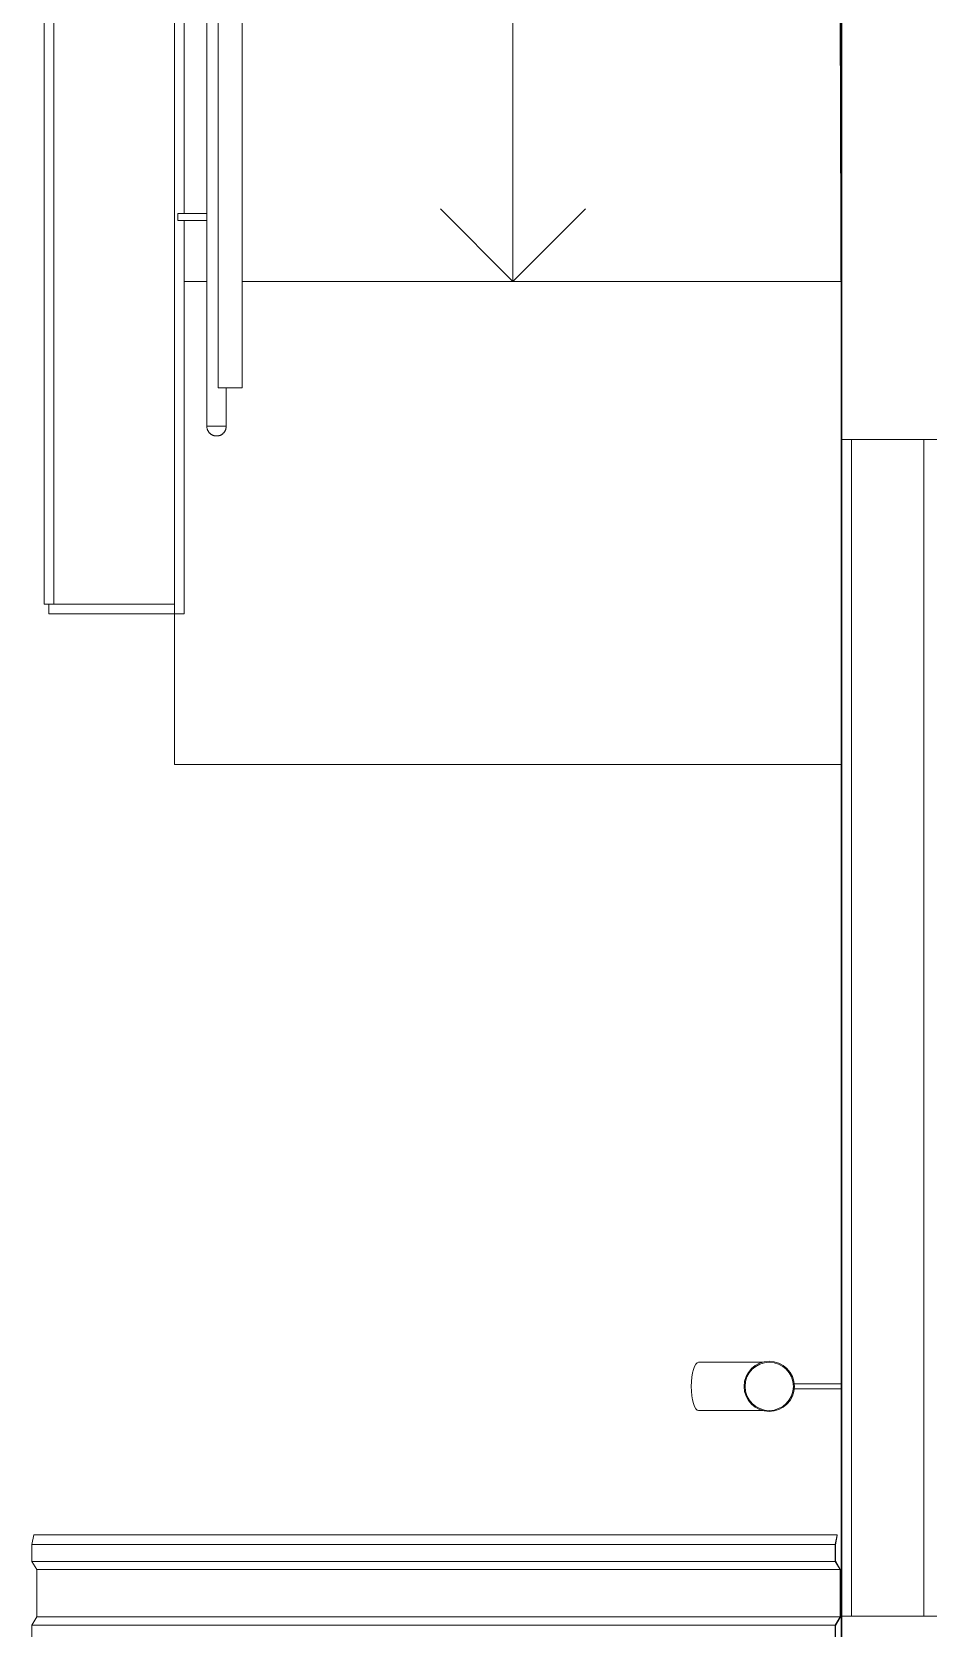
# Model space of a CAD drawing. Header units: millimetres. Extents: x -13069 to 207500, y -71366 to 56785.
# Drawn here: x 162563 to 164418, y 29483 to 32788 of the extents above; entities that cross this region are included whole.
import ezdxf

# ---------------------------------------------------------------- set-up
doc = ezdxf.new("R2010")
doc.units = ezdxf.units.MM
doc.layers.add('PDF _Подложка без мебели', color=7, linetype='Continuous')

msp = doc.modelspace()

# ---------------------------------------------------------------- linework, layer by layer
at = {"layer": 'PDF _Подложка без мебели', "lineweight": 18}
for points in [[(164238.92, 31716.342), (164210.624, 40837.142)], [(164221.22, 37409.242), (162857.823, 37370.042), (162857.823, 31602.642), (162587.822, 31602.642), (162587.822, 37612.342), (162587.223, 37632.342), (164220.42, 37679.342)], [(162607.823, 31602.642), (162607.823, 37612.942), (164220.524, 37659.342)], [(164238.92, 31270.941), (162857.823, 31270.941), (162857.823, 31582.641), (162857.823, 37370.042), (162877.824, 37370.042), (162877.824, 32411.743)], [(163558.323, 35870.942), (163558.323, 35570.942), (163558.323, 35270.942), (163558.323, 34970.942), (163558.323, 34670.942), (163558.323, 34370.942), (163558.323, 34070.942), (163558.323, 33770.942), (163558.323, 33470.942), (163558.323, 33170.942), (163558.323, 32870.942), (163558.323, 32570.942), (163558.323, 32270.942), (163408.323, 32420.942)], [(162924.723, 35857.443), (162924.723, 32284.342), (162924.723, 32253.942), (162924.723, 32254.342), (162924.723, 32255.541), (162924.723, 32256.742), (162924.723, 32257.942), (162924.723, 32259.143), (162924.723, 32260.342), (162924.723, 32261.442), (162924.723, 32262.643), (162924.723, 32263.742), (162924.723, 32264.942), (162924.723, 32266.043), (162924.723, 32267.143), (162924.723, 32268.142), (162924.723, 32269.242), (162924.723, 32270.242), (162924.723, 32271.243), (162924.723, 32272.142), (162924.723, 35845.242)], [(164237.919, 27777.542), (164237.919, 29507.543), (164238.92, 29507.543), (164238.92, 31943.643), (164238.92, 33678.642), (164258.921, 33678.642), (164258.921, 35842.143), (164238.92, 35842.143)], [(164237.919, 31967.942), (164237.919, 33668.643)], [(162877.824, 32397.242), (162877.824, 31582.641), (162597.819, 31582.641), (162597.819, 31602.642)], [(162924.723, 32411.943), (162864.72, 32411.943), (162864.72, 32404.443), (162864.72, 32396.942), (162924.723, 32396.942)], [(163558.323, 32270.942), (163708.323, 32420.942)], [(162925.322, 32270.942), (162877.824, 32270.942)], [(164237.223, 32270.942), (162997.819, 32270.942)], [(162942.424, 31970.942), (162947.123, 31970.942)], [(164238.92, 31967.942), (164237.919, 31967.942), (164237.919, 29507.543)], [(164408.921, 31943.643), (164258.921, 31943.643), (164258.921, 31823.342), (164258.921, 31943.643), (164238.92, 31943.643)], [(164528.923, 31943.643), (164408.921, 31943.643), (164408.921, 29507.543), (164528.923, 29507.543)], [(163942.723, 30033.041), (163985.221, 30033.041), (163990.922, 30033.041), (163996.519, 30033.041), (164002.024, 30033.041), (164007.42, 30033.041), (164012.62, 30033.041), (164017.82, 30033.041), (164022.819, 30033.041), (164027.824, 30033.041), (164032.524, 30033.041), (164037.12, 30033.041), (164041.624, 30033.041), (164045.921, 30033.041), (164050.022, 30033.041), (164053.923, 30033.041), (164057.719, 30033.041), (164061.32, 30033.041), (164064.622, 30033.041), (164067.82, 30033.041), (164070.823, 30033.041), (164073.521, 30033.041), (164075.92, 30033.041)], [(164238.92, 29988.043), (164139.72, 29988.043)], [(164139.72, 29978.042), (164238.92, 29978.042)], [(164075.92, 29933.041), (164074.62, 29933.041), (164071.922, 29933.041), (164069.12, 29933.041), (164066.02, 29933.041), (164062.724, 29933.041), (164059.22, 29933.041), (164055.522, 29933.041), (164051.622, 29933.041), (164047.624, 29933.041), (164043.425, 29933.041), (164039.024, 29933.041), (164034.422, 29933.041), (164029.82, 29933.041), (164024.925, 29933.041), (164019.92, 29933.041), (164014.823, 29933.041), (164009.623, 29933.041), (164004.222, 29933.041), (163998.82, 29933.041), (163993.223, 29933.041), (163987.62, 29933.041), (163985.221, 29933.041), (163942.723, 29933.041)], [(162570.622, 28835.543), (162572.721, 28839.044), (162572.721, 28936.743), (162562.62, 28953.741), (162562.62, 28988.742), (162572.721, 29005.743), (162572.721, 29103.442), (162562.62, 29120.443), (162562.62, 29155.441), (162572.721, 29172.442), (162572.721, 29270.141), (162562.62, 29287.142), (162562.62, 29322.143), (162572.721, 29339.141), (162572.721, 29436.843), (162562.62, 29453.842), (162562.62, 29488.842), (162572.721, 29505.844), (162572.721, 29603.543), (162562.62, 29620.541), (162562.62, 29655.541), (162566.819, 29675.543), (164229.624, 29675.543)], [(162562.62, 29655.541), (164225.523, 29655.541)], [(164225.822, 29454.843), (164225.822, 29487.744), (164235.923, 29504.742), (164235.923, 29604.544), (164225.822, 29621.542), (164225.822, 29654.843), (164229.924, 29674.441), (164229.624, 29675.543), (164225.523, 29655.541), (164225.523, 29620.541), (164235.624, 29603.543), (164235.624, 29505.844), (164225.523, 29488.842), (164225.523, 29453.842)], [(162562.62, 29620.541), (164225.523, 29620.541)], [(164235.624, 29603.543), (162572.721, 29603.543)], [(164225.523, 29488.842), (162562.62, 29488.842)], [(164235.624, 29505.844), (162572.721, 29505.844)], [(164408.921, 29507.543), (164258.921, 29507.543), (164258.921, 29508.541), (164258.921, 29507.543), (164238.92, 29507.543), (164238.92, 27777.542), (164237.919, 27777.542), (164238.92, 25579.241), (164258.921, 25579.241), (164258.921, 25580.242), (164258.921, 25579.241), (164408.921, 25579.241)]]:
    msp.add_lwpolyline(points, dxfattribs=at)
for points in [[(162947.819, 32050.942), (162997.819, 32050.942), (162997.819, 36025.442), (162947.819, 36025.442)], [(162924.723, 31970.642), (162924.821, 31969.842), (162924.821, 31969.042), (162924.925, 31968.243), (162925.022, 31967.543), (162925.224, 31966.741), (162925.419, 31965.942), (162925.621, 31965.142), (162925.822, 31964.442), (162926.121, 31963.642), (162926.42, 31962.942), (162926.719, 31962.142), (162927.122, 31961.442), (162927.525, 31960.742), (162927.922, 31960.043), (162928.324, 31959.442), (162928.819, 31958.743), (162929.319, 31958.142), (162929.82, 31957.542), (162930.424, 31956.942), (162931.022, 31956.442), (162931.523, 31955.842), (162932.225, 31955.342), (162932.823, 31954.843), (162933.421, 31954.342), (162934.123, 31953.942), (162934.825, 31953.543), (162935.52, 31953.143), (162936.222, 31952.842), (162936.924, 31952.442), (162937.724, 31952.142), (162938.42, 31951.942), (162939.219, 31951.643), (162940.025, 31951.441), (162940.824, 31951.342), (162941.52, 31951.142), (162942.32, 31951.042), (162943.119, 31950.942), (162943.919, 31950.942), (162944.725, 31950.942), (162944.92, 31950.942), (162945.719, 31950.942), (162946.519, 31950.942), (162947.325, 31951.042), (162948.124, 31951.142), (162948.924, 31951.342), (162949.723, 31951.542), (162950.523, 31951.742), (162951.225, 31951.942), (162952.024, 31952.243), (162952.72, 31952.542), (162953.422, 31952.943), (162954.222, 31953.242), (162954.924, 31953.642), (162955.522, 31954.042), (162956.224, 31954.542), (162956.822, 31954.942), (162957.524, 31955.442), (162958.122, 31956.042), (162958.72, 31956.542), (162959.22, 31957.142), (162959.825, 31957.742), (162960.319, 31958.341), (162960.82, 31958.943), (162961.222, 31959.642), (162961.723, 31960.243), (162962.12, 31960.942), (162962.522, 31961.642), (162962.822, 31962.342), (162963.224, 31963.142), (162963.42, 31963.842), (162963.725, 31964.642), (162964.024, 31965.342), (162964.219, 31966.142), (162964.323, 31966.943), (162964.524, 31967.742), (162964.622, 31968.542), (162964.72, 31969.342), (162964.72, 31970.143), (162964.72, 31970.942), (162964.72, 32050.942), (162964.72, 31970.942), (162924.723, 31970.942), (162924.723, 32253.942), (162924.723, 31970.942)], [(164258.921, 29508.541), (164258.921, 31823.342)]]:
    msp.add_lwpolyline(points, close=True, dxfattribs=at)
for points in [[(164088.92, 29931.042, 0.41392037), (164140.922, 29983.041, 0.41393039), (164088.92, 30035.043, 0.41395427), (164036.924, 29983.041, 0.41394425)], [(164088.92, 30033.041, 0.4140015), (164038.92, 29983.041, 0.4140015), (164088.92, 29933.041, 0.4140015), (164138.92, 29983.041, 0.4140015)]]:
    msp.add_lwpolyline(points, format="xyb", close=True, dxfattribs=at)
for points in [[(163927.51, 29982.948), (163927.51, 30010.548), (163934.511, 30032.948), (163943.01, 30032.948)], [(163943.01, 29932.948), (163934.511, 29932.948), (163927.51, 29955.348), (163927.51, 29982.948)]]:
    msp.add_open_spline(points, degree=3, dxfattribs=at)

doc.saveas('drawing.dxf')
